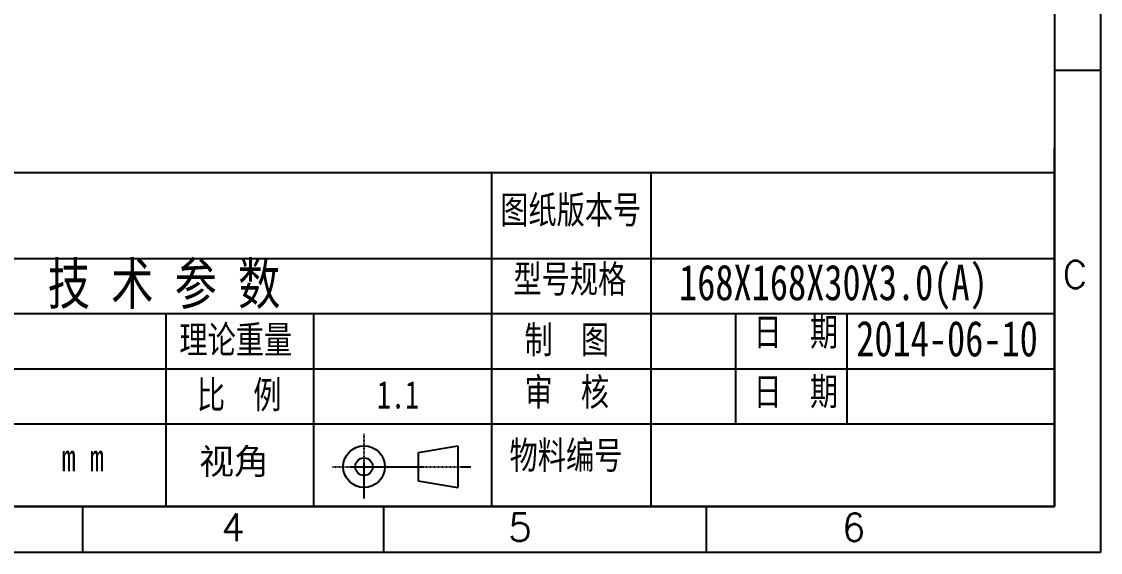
# Model space of a CAD drawing. Header units: millimetres. Extents: x 1063 to 4361, y 385 to 1055.
# Drawn here: x 1537.2 to 1998.2, y 385.4 to 612.4 of the extents above; entities that cross this region are included whole.
import ezdxf
from ezdxf.enums import TextEntityAlignment as Align

# ---------------------------------------------------------------- set-up
doc = ezdxf.new("R2010")
doc.units = ezdxf.units.MM
doc.linetypes.add('HIDDEN', pattern=[9.525, 6.35, -3.175])
doc.styles.add('Roman', font='romans', dxfattribs={"bigfont": 'bigfont'})
doc.styles.add('ST', font='')
doc.styles.add('文字', font='', dxfattribs={"width": 0.75, "height": 1})
doc.styles.get('ST').set_extended_font_data('PMingLiU')
doc.styles.get('文字').set_extended_font_data('SimSun')

msp = doc.modelspace()

# ---------------------------------------------------------------- linework, layer by layer
at = {"color": 0, "lineweight": -3}
for p, q in [((1998.221, 1054.614), (1998.221, 385.417)), ((1978.563, 1034.957), (1978.563, 405.075)), ((1978.563, 591.676), (1998.205, 591.676)), ((1978.563, 558.284), (1978.563, 405.075)), ((1978.563, 405.075), (1978.563, 558.284)), ((1460.287, 547.962), (1978.563, 547.962)), ((1737.953, 547.962), (1737.953, 405.075)), ((1806.055, 547.962), (1806.055, 405.075)), ((1460.287, 511.143), (1978.563, 511.143)), ((1460.287, 487.572), (1978.563, 487.572)), ((1598.872, 487.572), (1598.872, 405.075)), ((1661.89, 487.572), (1661.89, 405.075)), ((1842.318, 487.572), (1842.318, 440.431)), ((1889.81, 487.572), (1889.81, 440.431)), ((1460.287, 464.001), (1617.648, 464.001)), ((1617.648, 464.001), (1978.563, 464.001)), ((1460.287, 440.431), (1978.563, 440.431)), ((1978.563, 405.075), (1083.119, 405.075)), ((1469.035, 405.075), (1978.563, 405.075)), ((1998.221, 385.417), (1063.461, 385.417))]:
    msp.add_line(p, q, dxfattribs=at)
at = {"color": 1, "linetype": 'HIDDEN', "ltscale": 0.06}
for p, q in [((1683.548, 408.519), (1683.548, 436.153)), ((1670.013, 422.087), (1729.16, 422.087))]:
    msp.add_line(p, q, dxfattribs=at)
for p, q in [((1706.636, 428.193), (1723.602, 430.987)), ((1723.602, 430.987), (1723.602, 413.187)), ((1706.636, 428.193), (1706.636, 415.981)), ((1706.636, 415.981), (1723.602, 413.187)), ((1563.418, 385.417), (1563.418, 405.075)), ((1691.964, 385.417), (1691.964, 405.075)), ((1829.926, 385.417), (1829.926, 405.075))]:
    msp.add_line(p, q)
for radius in [8.9, 3.744]:
    msp.add_circle((1683.548, 422.087), radius)

# ---------------------------------------------------------------- texts
at = {"style": '文字', "width": 0.75}
for s, p in [('168X168X30X3.0(A)', (1818.153, 493.284)), ('2014-06-10', (1893.87, 469.277))]:
    msp.add_text(s, height=15.21, dxfattribs=at).set_placement(p)
at = {"color": 0, "lineweight": -3, "style": 'Roman'}
for s, p in [('C', (1987.358, 498.375)), ('4', (1627.528, 390.266)), ('5', (1750.183, 390.266)), ('6', (1892.792, 390.266))]:
    msp.add_text(s, height=11.785, dxfattribs=at).set_placement(p, align=Align.CENTER)
at = {"color": 0, "lineweight": -3, "style": '文字', "width": 0.75}
msp.add_text('m m', height=11.7853, dxfattribs=at).set_placement((1554.329, 420.089))
at = {"style": 'ST'}
msp.add_text('视角', height=10.92, dxfattribs=at).set_placement((1613.107, 418.9))
at = {"color": 0, "lineweight": -3, "style": '文字'}
for s, insert, char_height, width, attachment_point in [('图纸版本号', (1741.721, 537.87), 11.7853, 62.85514, 1), ('技 术 参 数', (1548.38, 499.357), 17.678, 268.91746, 4), ('型号规格', (1747.372, 508.289), 11.7853, 62.85514, 1), ('日  期', (1850.004, 485.605), 11.7853, 62.85514, 1), ('理论重量', (1604.616, 482.328), 11.7853, 63.01778, 1), ('制  图', (1752.106, 482.328), 11.7853, 62.85514, 1), ('审  核', (1752.106, 459.971), 11.7853, 62.85514, 1), ('日  期', (1850.004, 460.151), 11.7853, 62.85514, 1), ('比  例', (1612.124, 458.757), 11.7853, 63.01778, 1), ('1.1', (1689.048, 458.757), 11.7853, 63.01778, 1), ('物料编号', (1745.726, 432.907), 11.7853, 62.85514, 1)]:
    msp.add_mtext(s, dxfattribs=dict(at, insert=insert, char_height=char_height, width=width, attachment_point=attachment_point))

doc.saveas('drawing.dxf')
